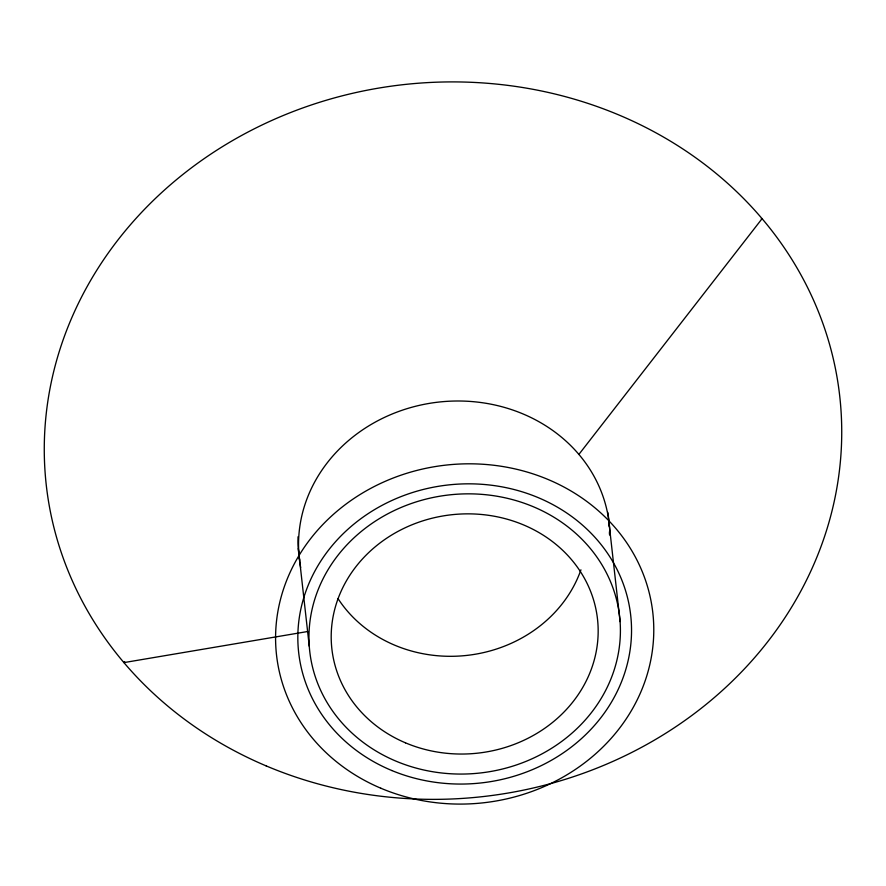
<?xml version="1.0" encoding="UTF-8"?>
<svg xmlns="http://www.w3.org/2000/svg" width="886" height="886" viewBox="0 0 886 886"><rect width="100%" height="100%" fill="white"/><g stroke="black" fill="none" stroke-linecap="round" stroke-linejoin="round"><path stroke-width="1.33" d="M124.627 661.632L123.918 662.606L307.785 631.496M578.89 454.418L762.082 218.665L761.273 218.753M609.125 523.892L620.089 621.618A155.914 139.899 -6.4 0 1 395.61 760.985A155.914 139.899 -6.4 0 1 378.344 519.251A155.914 139.899 -6.4 0 1 620.089 621.618M298.316 548.556L309.269 646.282M580.939 569.809A133.642 119.909 -6.4 0 1 468.018 655.275A133.642 119.909 -6.4 0 1 338.02 598.604M607.763 512.318A155.914 139.899 -6.4 0 1 609.291 526.494M609.446 531.733A155.914 139.899 -6.4 0 1 609.446 534.358M299.678 560.129A155.914 139.899 -6.4 0 1 298.028 536.772M300.675 567.561A155.914 139.899 -6.4 0 1 440.021 401.934A155.914 139.899 -6.4 0 1 609.978 535.31M380.814 788.208A189.327 169.879 -6.4 0 0 653.392 618.971A189.327 169.879 -6.4 0 0 359.838 494.665A189.327 169.879 -6.4 0 0 380.814 788.208M391.856 770.543A167.055 149.889 -6.4 0 0 631.109 619.569A167.055 149.889 -6.4 0 0 371.09 511.731A167.055 149.889 -6.4 0 0 391.856 770.543M405.478 742.833A133.642 119.909 -6.4 0 0 597.895 623.379A133.642 119.909 -6.4 0 0 390.682 535.631A133.642 119.909 -6.4 0 0 405.478 742.833M266.154 765.892A399.221 358.199 -6.4 0 0 840.914 409.055A399.221 358.199 -6.4 0 0 221.932 146.954A399.221 358.199 -6.4 0 0 266.154 765.892"/></g></svg>
